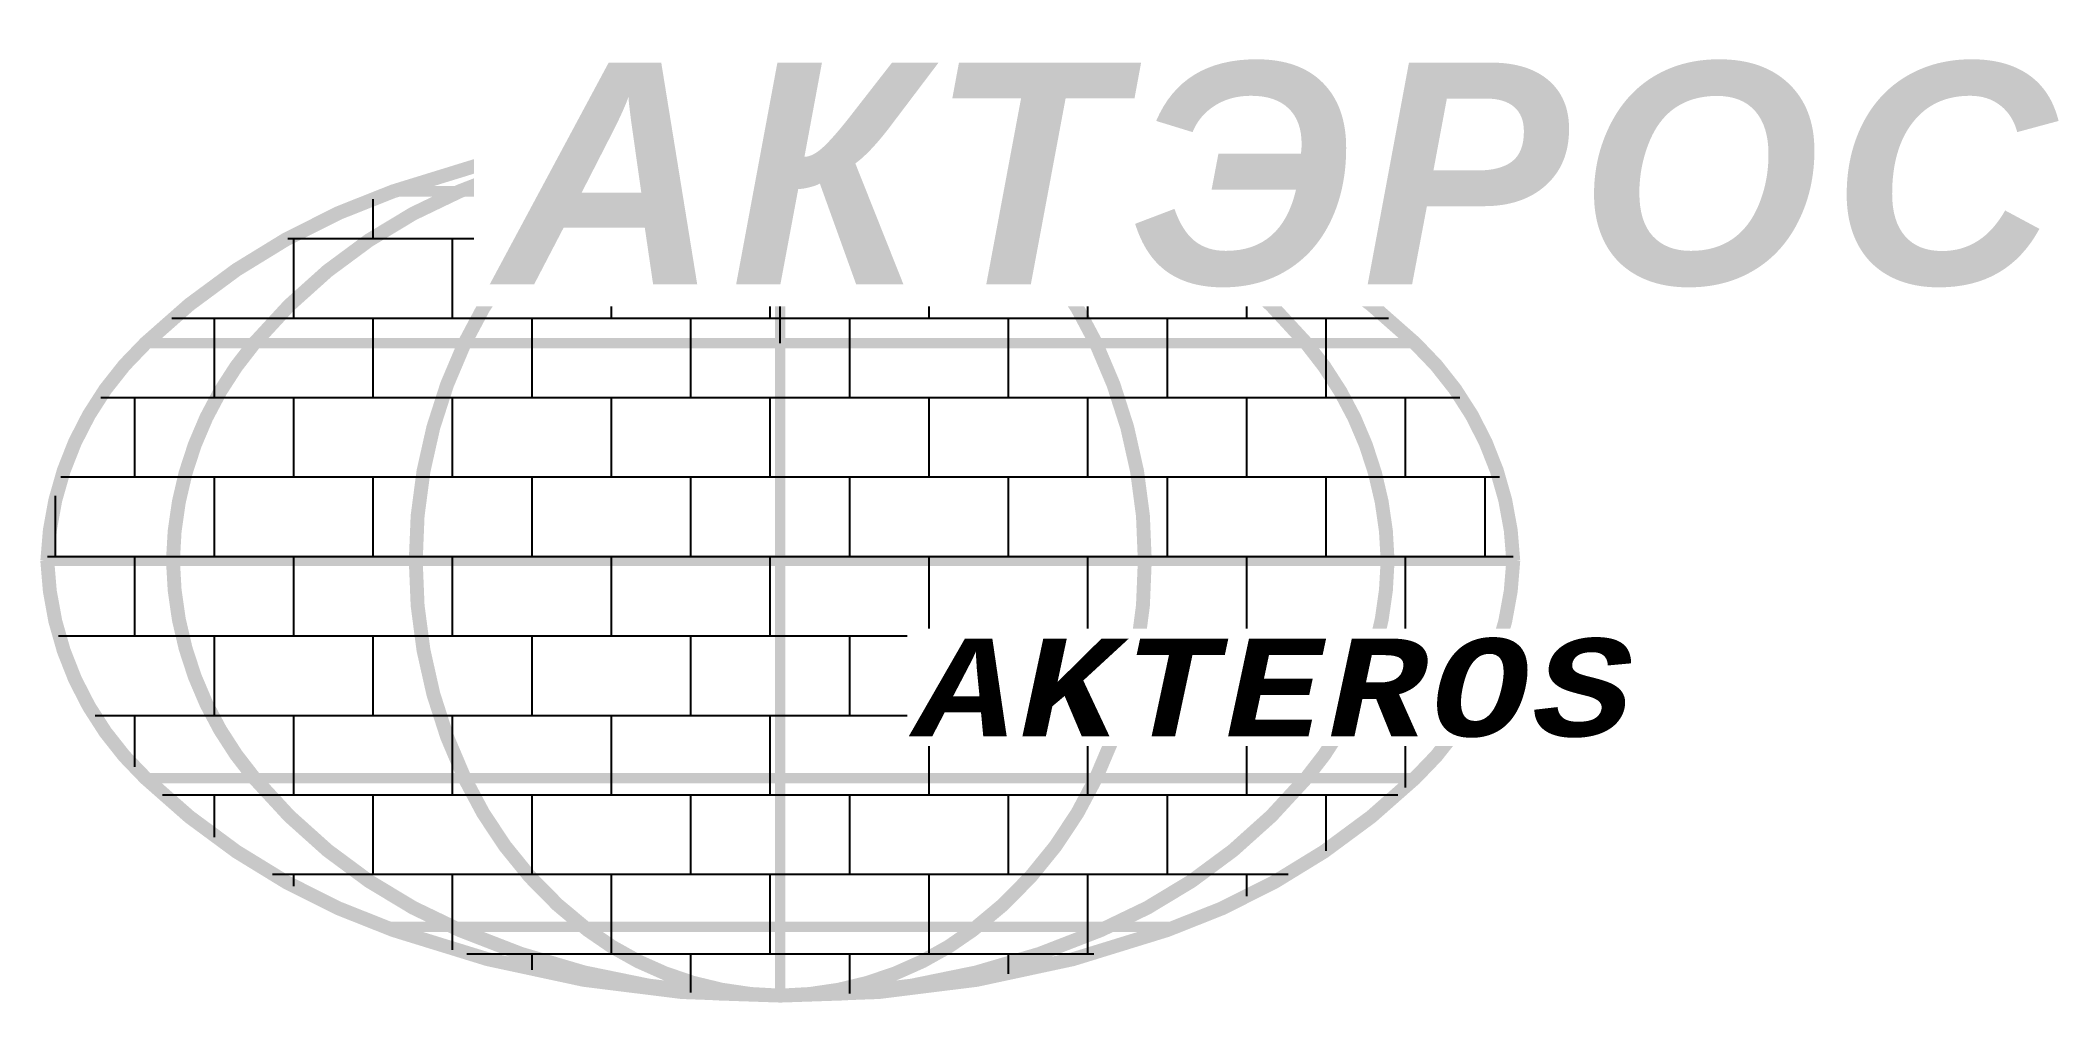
# Model space of a CAD drawing. Header units: metres. Extents: x -10.6 to 18.4, y -6.4 to 7.5.
import ezdxf

# ---------------------------------------------------------------- set-up
doc = ezdxf.new("R2010")
doc.units = ezdxf.units.M
doc.styles.add('Arial', font='ARIAL.TTF')
doc.styles.get("Standard").update_dxf_attribs({"font": 'eskdu.shx'})

msp = doc.modelspace()

# ---------------------------------------------------------------- linework, layer by layer
at = {"linetype": 'Continuous'}
msp.add_line((0, 3.125), (0, 6.25), dxfattribs=at)
at = {"linetype": 'Continuous', "const_width": 0.2}
for points in [[(0, -6.25, 0.087879), (5.566, -5.308, 0.107954), (9.128, -3.125, 0.197593), (10.541, 0, 0.197593), (9.128, 3.125, 0.107954), (5.566, 5.308, 0.087879), (0, 6.25, 0.087879), (-5.566, 5.308, 0.107954), (-9.128, 3.125, 0.197593), (-10.541, 0, 0.197593), (-9.128, -3.125, 0.107954), (-5.566, -5.308, 0.087879)], [(0, -6.25, -0.105197), (-4.612, -5.308, -0.118479), (-7.564, -3.125, -0.173673), (-8.734, 0, -0.173673), (-7.564, 3.125, -0.118479), (-4.612, 5.308, -0.105197), (0, 6.25, -0.105197), (4.612, 5.308, -0.118479), (7.564, 3.125, -0.173673), (8.734, 0, -0.173673), (7.564, -3.125, -0.118479), (4.612, -5.308, -0.105197)]]:
    msp.add_lwpolyline(points, format="xyb", close=True, dxfattribs=at)
msp.add_lwpolyline([(0, 6.25, 0.160542), (-2.768, 5.308, 0.121112), (-4.54, 3.125, 0.112836), (-5.242, 0, 0.112836), (-4.54, -3.125, 0.121112), (-2.768, -5.308, 0.160542), (0, -6.25, 0.160542), (2.768, -5.308, 0.121112), (4.54, -3.125, 0.112836), (5.242, 0, 0.112836), (4.54, 3.125, 0.121112), (2.768, 5.308, 0.160542), (0, 6.25)], format="xyb", dxfattribs=at)
at = {"linetype": 'Continuous'}
for points in [[(-0.144, 5.771), (-0.144, 6.249)], [(2.14, 5.771), (2.14, 6.12)], [(-2.428, 5.771), (-2.428, 6.082)], [(-4.047, 5.771), (4.047, 5.771)], [(-3.57, 4.629), (-3.57, 5.771)], [(-1.286, 4.629), (-1.286, 5.771)], [(0.998, 4.629), (0.998, 5.771)], [(3.282, 4.629), (3.282, 5.771)], [(5.567, 4.629), (5.567, 5.307)], [(-5.854, 4.629), (-5.854, 5.197)], [(-7.082, 4.629), (7.082, 4.629)], [(-6.996, 3.487), (-6.996, 4.629)], [(-4.712, 3.487), (-4.712, 4.629)], [(-2.428, 3.487), (-2.428, 4.629)], [(-0.144, 3.487), (-0.144, 4.629)], [(2.14, 3.487), (2.14, 4.629)], [(4.424, 3.487), (4.424, 4.629)], [(6.709, 3.487), (6.709, 4.629)], [(-8.748, 3.487), (8.748, 3.487)], [(-8.138, 2.345), (-8.138, 3.487)], [(-5.854, 2.345), (-5.854, 3.487)], [(-3.57, 2.345), (-3.57, 3.487)], [(-1.286, 2.345), (-1.286, 3.487)], [(0.998, 2.345), (0.998, 3.487)], [(3.282, 2.345), (3.282, 3.487)], [(5.567, 2.345), (5.567, 3.487)], [(7.851, 2.345), (7.851, 3.487)], [(-9.771, 2.345), (9.771, 2.345)], [(-9.28, 1.203), (-9.28, 2.345)], [(-6.996, 1.203), (-6.996, 2.345)], [(-4.712, 1.203), (-4.712, 2.345)], [(-2.428, 1.203), (-2.428, 2.345)], [(-0.144, 1.203), (-0.144, 2.345)], [(2.14, 1.203), (2.14, 2.345)], [(4.424, 1.203), (4.424, 2.345)], [(6.709, 1.203), (6.709, 2.345)], [(8.993, 1.203), (8.993, 2.345)], [(-10.344, 1.203), (10.344, 1.203)], [(-8.138, 0.061), (-8.138, 1.203)], [(-5.854, 0.061), (-5.854, 1.203)], [(-3.57, 0.061), (-3.57, 1.203)], [(-1.286, 0.061), (-1.286, 1.203)], [(0.998, 0.061), (0.998, 1.203)], [(3.282, 0.061), (3.282, 1.203)], [(5.567, 0.061), (5.567, 1.203)], [(7.851, 0.061), (7.851, 1.203)], [(10.135, 0.061), (10.135, 1.203)], [(-10.422, 0.061), (-10.422, 0.934)], [(-10.54, 0.061), (10.54, 0.061)], [(-9.28, -1.081), (-9.28, 0.061)], [(-6.996, -1.081), (-6.996, 0.061)], [(-4.712, -1.081), (-4.712, 0.061)], [(-2.428, -1.081), (-2.428, 0.061)], [(-0.144, -1.081), (-0.144, 0.061)], [(2.14, -1.081), (2.14, 0.061)], [(4.424, -1.081), (4.424, 0.061)], [(6.709, -1.081), (6.709, 0.061)], [(8.993, -1.081), (8.993, 0.061)], [(-10.382, -1.081), (10.382, -1.081)], [(-8.138, -2.223), (-8.138, -1.081)], [(-5.854, -2.223), (-5.854, -1.081)], [(-3.57, -2.223), (-3.57, -1.081)], [(-1.286, -2.223), (-1.286, -1.081)], [(0.998, -2.223), (0.998, -1.081)], [(3.282, -2.223), (3.282, -1.081)], [(5.567, -2.223), (5.567, -1.081)], [(7.851, -2.223), (7.851, -1.081)], [(10.135, -1.718), (10.135, -1.081)], [(-9.851, -2.223), (9.851, -2.223)], [(-9.28, -2.964), (-9.28, -2.223)], [(-6.996, -3.365), (-6.996, -2.223)], [(-4.712, -3.365), (-4.712, -2.223)], [(-2.428, -3.365), (-2.428, -2.223)], [(-0.144, -3.365), (-0.144, -2.223)], [(2.14, -3.365), (2.14, -2.223)], [(4.424, -3.365), (4.424, -2.223)], [(6.709, -3.365), (6.709, -2.223)], [(8.993, -3.26), (8.993, -2.223)], [(-8.882, -3.365), (8.882, -3.365)], [(-8.138, -3.972), (-8.138, -3.365)], [(-5.854, -4.507), (-5.854, -3.365)], [(-3.57, -4.507), (-3.57, -3.365)], [(-1.286, -4.507), (-1.286, -3.365)], [(0.998, -4.507), (0.998, -3.365)], [(3.282, -4.507), (3.282, -3.365)], [(5.567, -4.507), (5.567, -3.365)], [(7.851, -4.171), (7.851, -3.365)], [(-7.302, -4.507), (7.302, -4.507)], [(-6.996, -4.675), (-6.996, -4.507)], [(-4.712, -5.591), (-4.712, -4.507)], [(-2.428, -5.649), (-2.428, -4.507)], [(-0.144, -5.649), (-0.144, -4.507)], [(2.14, -5.649), (2.14, -4.507)], [(4.424, -5.649), (4.424, -4.507)], [(6.709, -4.821), (6.709, -4.507)], [(-4.508, -5.649), (4.508, -5.649)], [(-3.57, -5.881), (-3.57, -5.649)], [(-1.286, -6.203), (-1.286, -5.649)], [(0.998, -6.222), (0.998, -5.649)], [(3.282, -5.939), (3.282, -5.649)]]:
    msp.add_lwpolyline(points, dxfattribs=at)
at = {"linetype": 'Continuous', "const_width": 0.15}
for points in [[(0, -6.25), (0, 6.25)], [(-5.566, 5.308), (5.566, 5.308)], [(-9.128, 3.125), (9.128, 3.125)], [(-10.541, 0), (10.541, 0)], [(-9.128, -3.125), (9.128, -3.125)], [(-5.694, -5.26), (5.694, -5.26)]]:
    msp.add_lwpolyline(points, dxfattribs=at)

# ---------------------------------------------------------------- next in the draw order: texts
at = {"linetype": 'Continuous', "insert": (-4.086, 7.158), "char_height": 3.18487, "width": 21.69603, "attachment_point": 1, "style": 'Arial', "bg_fill": 3, "box_fill_scale": 1.1, "bg_fill_color": 256, "bg_fill_transparency": 3933052}
msp.add_mtext('{\\fArial|b1|i1|c204|p34;\\T1.05;АКТЭРОС}', dxfattribs=at)
at = {"linetype": 'Continuous', "insert": (1.968, -1.119), "char_height": 1.40509, "width": 10.57924, "attachment_point": 1, "bg_fill": 3, "box_fill_scale": 1.1, "bg_fill_color": 256, "bg_fill_transparency": 3997695}
msp.add_mtext('{\\fCourier New|b1|i1|c204|p49;\\T1.05;AKTEROS}', dxfattribs=at)

doc.saveas('drawing.dxf')
